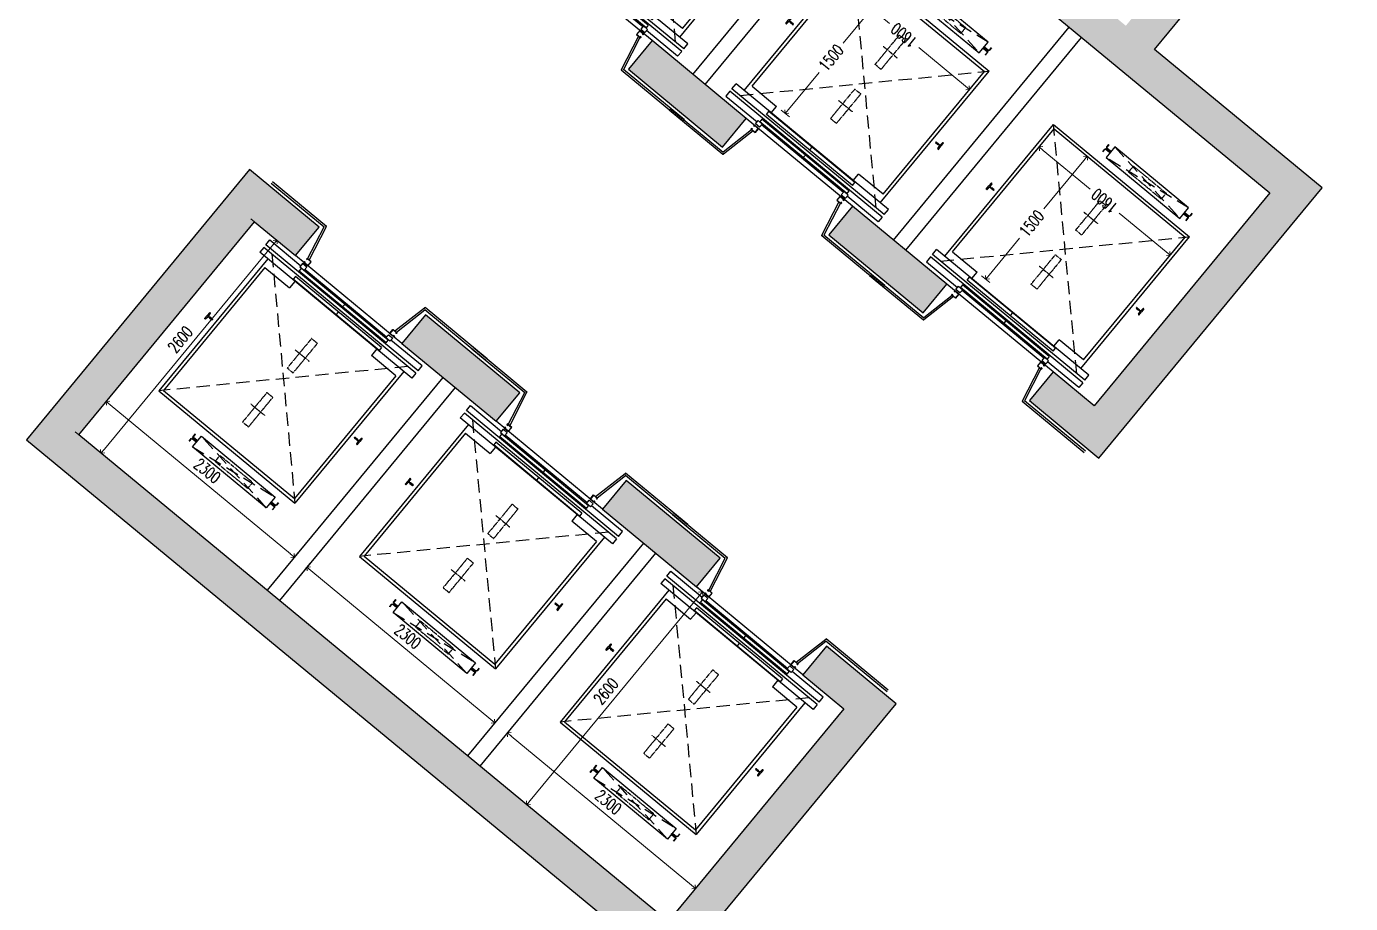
# Model space of a CAD drawing. Header units: millimetres. Extents: x 11689832 to 11802583, y 1023459 to 1173251.
# Drawn here: x 11715074 to 11727546, y 1106288 to 1114547 of the extents above; entities that cross this region are included whole.
import ezdxf

# ---------------------------------------------------------------- set-up
doc = ezdxf.new("R2010")
doc.units = ezdxf.units.MM
doc.header["$MEASUREMENT"] = 0
for name, pattern in [('xref.asix of  podium$0$xref.asix of  podium$0$CENTERX2', [4, 2.5, -0.5, 0.5, -0.5]), ('xref.asix of  podium$0$xref.asix of  podium$0$HIDDEN', [0.375, 0.25, -0.125]), ('xref.asix of  podium$0$xref.asix of  podium$0$PHANTOMX2', [5, 2.5, -0.5, 0.5, -0.5, 0.5, -0.5])]:
    doc.linetypes.add(name, pattern=pattern)
doc.layers.get('0').update_dxf_attribs({"linetype": 'CONTINUOUS', "lineweight": 13})
doc.layers.get('Defpoints').update_dxf_attribs({"color": 5, "linetype": 'CONTINUOUS', "lineweight": 13})
doc.layers.add('KT-Net cot vach', color=6, linetype='CONTINUOUS')
doc.layers.add('thang may block', color=36, linetype='CONTINUOUS')
doc.layers.add('KT-Net thay', color=7, linetype='CONTINUOUS', lineweight=25)
doc.layers.add('KT-Vat lieu', color=250, linetype='CONTINUOUS', lineweight=9)
doc.styles.add('xref.asix of  podium$0$xref.asix of  podium$0$DIM', font='vnsimli.shx', dxfattribs={"width": 0.7})
doc.styles.add('Xref.Asix of Basement B2$0$xref.N.Cot vach tang N2$0$DIM', font='vnsimli.shx', dxfattribs={"width": 0.7})
doc.dimstyles.new('xref.asix of  podium$0$xref.asix of  podium$0$CCU 1-100 A1', dxfattribs={"dimscale": 100, "dimtxt": 2.2, "dimasz": 1, "dimexe": 1, "dimexo": 0, "dimgap": 1, "dimtad": 1, "dimdec": 0, "dimdsep": 46, "dimtxsty": 'xref.asix of  podium$0$xref.asix of  podium$0$DIM', "dimblk1": 'xref.asix of  podium$0$xref.asix of  podium$0$_ARCHTICK', "dimblk2": 'xref.asix of  podium$0$xref.asix of  podium$0$_ARCHTICK', "dimsah": 1, "dimcen": 0, "dimdle": 1, "dimclrd": 256, "dimclre": 256, "dimclrt": 31, "dimadec": 0, "dimazin": 0, "dimtfac": 1, "dimtdec": 0, "dimtix": 1, "dimtmove": 2, "dimatfit": 3, "dimldrblk": 'xref.asix of  podium$0$xref.asix of  podium$0$_ARCHTICK', "dimfxl": 8, "dimtolj": 1, "dimarcsym": 0})
doc.dimstyles.new('Xref.Asix of Basement B2$0$xref.N.Cot vach tang N2$0$CCU 1-100 A1', dxfattribs={"dimscale": 100, "dimtxt": 2.2, "dimasz": 1, "dimexe": 1, "dimexo": 0, "dimgap": 1, "dimtad": 1, "dimdec": 0, "dimdsep": 46, "dimtxsty": 'Xref.Asix of Basement B2$0$xref.N.Cot vach tang N2$0$DIM', "dimblk1": 'Xref.Asix of Basement B2$0$xref.N.Cot vach tang N2$0$_ARCHTICK', "dimblk2": 'Xref.Asix of Basement B2$0$xref.N.Cot vach tang N2$0$_ARCHTICK', "dimsah": 1, "dimcen": 0, "dimdle": 1, "dimclrd": 256, "dimclre": 256, "dimclrt": 31, "dimadec": 0, "dimazin": 0, "dimtfac": 1, "dimtdec": 0, "dimtix": 1, "dimtmove": 2, "dimatfit": 3, "dimldrblk": 'Xref.Asix of Basement B2$0$xref.N.Cot vach tang N2$0$_ARCHTICK', "dimfxl": 8, "dimtolj": 1, "dimarcsym": 0})

# ---------------------------------------------------------------- blocks, each defined once
blk = doc.blocks.new('xref.asix of  podium$0$xref.asix of  podium$0$_Open90')
at = {"color": 0, "linetype": 'ByBlock', "lineweight": -2}
for p, q in [((0, 0), (-1, 0)), ((-0.5, 0.5), (0, 0)), ((0, 0), (-0.5, -0.5))]:
    blk.add_line(p, q, dxfattribs=at)
blk = doc.blocks.new('*D62')
at = {"layer": 'Defpoints', "color": 5, "transparency": 16777216}
for p, q in [((-2230, 1494), (-2230, 1596)), ((-2180, 1546), (-1728, 1546)), ((-780, 1546), (-1372, 1546)), ((-730, 1457), (-730, 1596))]:
    blk.add_line(p, q, dxfattribs=at)
at = {"layer": 'Defpoints', "color": 0, "transparency": 16777216}
for p in [(-2230, 1546), (-2230, 1494, 0), (-730, 1457, 0)]:
    blk.add_point(p, dxfattribs=at)
at = {"layer": 'Defpoints', "color": 5, "transparency": 16777216, "xscale": 50, "yscale": 50, "zscale": 50}
for p, rotation in [((-2230, 1546), 180.0000000533608), ((-730, 1546), 5.336083575002704e-08)]:
    blk.add_blockref('xref.asix of  podium$0$xref.asix of  podium$0$_Open90', p, dxfattribs=dict(at, rotation=rotation))
at = {"layer": 'Defpoints', "color": 5, "transparency": 16777216, "insert": (-1550, 1546), "char_height": 110, "attachment_point": 5, "rotation": 0, "style": 'xref.asix of  podium$0$xref.asix of  podium$0$DIM'}
blk.add_mtext('\\A1;1500', dxfattribs=at)
blk = doc.blocks.new('xref.asix of  podium$0$xref.asix of  podium$0$_ARCHTICK')
at = {"color": 0, "linetype": 'ByBlock', "const_width": 0.15}
blk.add_lwpolyline([(-0.5, -0.5), (0.5, 0.5)], dxfattribs=at)
blk = doc.blocks.new('*D63')
at = {"layer": 'Defpoints', "color": 5, "transparency": 16777216}
for p, q in [((-879, 1950), (-1000, 1950)), ((-950, 1900), (-950, 1328)), ((-950, 400), (-950, 972)), ((-879, 350), (-1000, 350))]:
    blk.add_line(p, q, dxfattribs=at)
at = {"layer": 'Defpoints', "color": 0, "transparency": 16777216}
for p in [(-879, 1950, 0), (-950, 350), (-879, 350, 0)]:
    blk.add_point(p, dxfattribs=at)
at = {"layer": 'Defpoints', "color": 5, "transparency": 16777216, "xscale": 50, "yscale": 50, "zscale": 50}
for p, rotation in [((-950, 1950), 90), ((-950, 350), 270)]:
    blk.add_blockref('xref.asix of  podium$0$xref.asix of  podium$0$_Open90', p, dxfattribs=dict(at, rotation=rotation))
at = {"layer": 'Defpoints', "color": 5, "transparency": 16777216, "insert": (-950, 1150), "char_height": 110, "attachment_point": 5, "rotation": 90, "style": 'xref.asix of  podium$0$xref.asix of  podium$0$DIM'}
blk.add_mtext('\\A1;1600', dxfattribs=at)
blk = doc.blocks.new('Xref.Asix of Basement B2$0$xref.N.Cot vach tang N2$0$_Open90')
at = {"color": 0, "linetype": 'ByBlock', "lineweight": -2}
for p, q in [((0, 0), (-1, 0)), ((-0.5, 0.5), (0, 0)), ((0, 0), (-0.5, -0.5))]:
    blk.add_line(p, q, dxfattribs=at)
blk = doc.blocks.new('*D77')
at = {"layer": 'Defpoints', "color": 5, "transparency": 16777216}
for p, q in [((11717187, 1112736), (11717470, 1112502)), ((11715808, 1110568), (11717400, 1112496)), ((11715532, 1110731), (11715815, 1110498))]:
    blk.add_line(p, q, dxfattribs=at)
at = {"layer": 'Defpoints', "color": 0, "transparency": 16777216}
for p in [(11717187, 1112736), (11717432, 1112534), (11715532, 1110731)]:
    blk.add_point(p, dxfattribs=at)
at = {"layer": 'Defpoints', "color": 5, "transparency": 16777216, "xscale": 50, "yscale": 50, "zscale": 50}
for p, rotation in [((11717432, 1112534), 50.4488267979981), ((11715776, 1110529), 230.4488267979981)]:
    blk.add_blockref('Xref.Asix of Basement B2$0$xref.N.Cot vach tang N2$0$_Open90', p, dxfattribs=dict(at, rotation=rotation))
at = {"layer": 'Defpoints', "color": 5, "transparency": 16777216, "insert": (11716523, 1111599), "char_height": 110, "attachment_point": 5, "rotation": 50.4488, "style": 'Xref.Asix of Basement B2$0$xref.N.Cot vach tang N2$0$DIM'}
blk.add_mtext('\\A1;2600', dxfattribs=at)
blk = doc.blocks.new('Xref.Asix of Basement B2$0$xref.N.Cot vach tang N2$0$_ARCHTICK')
at = {"color": 0, "linetype": 'ByBlock', "const_width": 0.15}
blk.add_lwpolyline([(-0.5, -0.5), (0.5, 0.5)], dxfattribs=at)
blk = doc.blocks.new('*D78')
at = {"layer": 'Defpoints', "color": 5, "transparency": 16777216}
for p, q in [((11715807, 1110994), (11715857, 1111053)), ((11715863, 1110983), (11717560, 1109582)), ((11717581, 1109529), (11717630, 1109589))]:
    blk.add_line(p, q, dxfattribs=at)
at = {"layer": 'Defpoints', "color": 0, "transparency": 16777216}
for p in [(11715807, 1110994), (11717581, 1109529), (11717598, 1109550)]:
    blk.add_point(p, dxfattribs=at)
at = {"layer": 'Defpoints', "color": 5, "transparency": 16777216}
for p, xscale, yscale, zscale, rotation in [((11715825, 1111015), 50.00000000000001, 50.00000000000001, 50.00000000000001, 140.4488267558724), ((11717598, 1109550), 50, 50, 50, 320.4488267558724)]:
    blk.add_blockref('Xref.Asix of Basement B2$0$xref.N.Cot vach tang N2$0$_Open90', p, dxfattribs=dict(at, xscale=xscale, yscale=yscale, zscale=zscale, rotation=rotation))
at = {"layer": 'Defpoints', "color": 5, "transparency": 16777216, "insert": (11716778, 1110363), "char_height": 110, "attachment_point": 5, "rotation": 320.4488, "style": 'Xref.Asix of Basement B2$0$xref.N.Cot vach tang N2$0$DIM'}
blk.add_mtext('\\A1;2300', dxfattribs=at)
blk = doc.blocks.new('*D79')
at = {"layer": 'Defpoints', "color": 5, "transparency": 16777216}
for p, q in [((11717697, 1109434), (11717746, 1109493)), ((11717752, 1109423), (11719449, 1108022)), ((11719470, 1107969), (11719519, 1108029))]:
    blk.add_line(p, q, dxfattribs=at)
at = {"layer": 'Defpoints', "color": 0, "transparency": 16777216}
for p in [(11717697, 1109434), (11719470, 1107969), (11719487, 1107990)]:
    blk.add_point(p, dxfattribs=at)
at = {"layer": 'Defpoints', "color": 5, "transparency": 16777216}
for p, xscale, yscale, zscale, rotation in [((11717714, 1109455), 50.00000000000001, 50.00000000000001, 50.00000000000001, 140.4488267558724), ((11719487, 1107990), 50, 50, 50, 320.4488267558724)]:
    blk.add_blockref('Xref.Asix of Basement B2$0$xref.N.Cot vach tang N2$0$_Open90', p, dxfattribs=dict(at, xscale=xscale, yscale=yscale, zscale=zscale, rotation=rotation))
at = {"layer": 'Defpoints', "color": 5, "transparency": 16777216, "insert": (11718667, 1108803), "char_height": 110, "attachment_point": 5, "rotation": 320.4488, "style": 'Xref.Asix of Basement B2$0$xref.N.Cot vach tang N2$0$DIM'}
blk.add_mtext('\\A1;2300', dxfattribs=at)
blk = doc.blocks.new('*D80')
at = {"layer": 'Defpoints', "color": 5, "transparency": 16777216}
for p, q in [((11721197, 1109425), (11721480, 1109191)), ((11719818, 1107257), (11721410, 1109184)), ((11719541, 1107420), (11719824, 1107186))]:
    blk.add_line(p, q, dxfattribs=at)
at = {"layer": 'Defpoints', "color": 0, "transparency": 16777216}
for p in [(11721197, 1109425), (11721441, 1109223), (11719541, 1107420)]:
    blk.add_point(p, dxfattribs=at)
at = {"layer": 'Defpoints', "color": 5, "transparency": 16777216, "xscale": 50, "yscale": 50, "zscale": 50}
for p, rotation in [((11721441, 1109223), 50.4488267979981), ((11719786, 1107218), 230.4488267979981)]:
    blk.add_blockref('Xref.Asix of Basement B2$0$xref.N.Cot vach tang N2$0$_Open90', p, dxfattribs=dict(at, rotation=rotation))
at = {"layer": 'Defpoints', "color": 5, "transparency": 16777216, "insert": (11720533, 1108287), "char_height": 110, "attachment_point": 5, "rotation": 50.4488, "style": 'Xref.Asix of Basement B2$0$xref.N.Cot vach tang N2$0$DIM'}
blk.add_mtext('\\A1;2600', dxfattribs=at)
blk = doc.blocks.new('*D81')
at = {"layer": 'Defpoints', "color": 5, "transparency": 16777216}
for p, q in [((11719586, 1107874), (11719635, 1107933)), ((11719641, 1107863), (11721338, 1106462)), ((11721359, 1106409), (11721408, 1106468))]:
    blk.add_line(p, q, dxfattribs=at)
at = {"layer": 'Defpoints', "color": 0, "transparency": 16777216}
for p in [(11719586, 1107874), (11721359, 1106409), (11721376, 1106430)]:
    blk.add_point(p, dxfattribs=at)
at = {"layer": 'Defpoints', "color": 5, "transparency": 16777216}
for p, xscale, yscale, zscale, rotation in [((11719603, 1107894), 50.00000000000001, 50.00000000000001, 50.00000000000001, 140.4488267558724), ((11721376, 1106430), 50, 50, 50, 320.4488267558724)]:
    blk.add_blockref('Xref.Asix of Basement B2$0$xref.N.Cot vach tang N2$0$_Open90', p, dxfattribs=dict(at, xscale=xscale, yscale=yscale, zscale=zscale, rotation=rotation))
at = {"layer": 'Defpoints', "color": 5, "transparency": 16777216, "insert": (11720556, 1107243), "char_height": 110, "attachment_point": 5, "rotation": 320.4488, "style": 'Xref.Asix of Basement B2$0$xref.N.Cot vach tang N2$0$DIM'}
blk.add_mtext('\\A1;2300', dxfattribs=at)
blk = doc.blocks.new('xref.asix of  podium$0$xref.asix of  podium$0$TM 1000kg')
at = {"layer": 'thang may block', "linetype": 'Continuous', "ltscale": 2}
for p, q in [((-2460, 2080, 0), (-2460, 1700, 0)), ((-2400, 2080, 0), (-2460, 2080, 0)), ((-2400, 220, 0), (-2400, 2080, 0)), ((-2370, 220, 0), (-2370, 2080, 0)), ((-2370, 2080, 0), (-2310, 2080, 0)), ((-2310, 220, 0), (-2310, 2080, 0)), ((-2310, 1981, 0), (-700, 1981, 0)), ((-2230, 1950, 0), (-730, 1950, 0)), ((-2230, 1950, 0), (-2230, 1650, 0)), ((-730, 1950, 0), (-730, 350, 0)), ((-700, 1981, 0), (-700, 319, 0)), ((-2455, 650, 0), (-2455, 1650, 0)), ((-2441.3, 620, 0), (-2441.3, 1680, 0)), ((-2411, 1680, 0), (-2441.3, 1680, 0)), ((-2411, 620, 0), (-2411, 1680, 0)), ((-2348, 625, 0), (-2348, 1675, 0)), ((-2348, 1675, 0), (-2314, 1675, 0)), ((-2314, 625, 0), (-2314, 1675, 0)), ((-2310, 1650, 0), (-2230, 1650, 0)), ((-2411, 1150, 0), (-2441.3, 1150, 0)), ((-2314, 1150, 0), (-2348, 1150, 0)), ((-2348, 625, 0), (-2314, 625, 0)), ((-2310, 650, 0), (-2230, 650, 0)), ((-2230, 350, 0), (-2230, 650, 0)), ((-2460, 220, 0), (-2460, 600, 0)), ((-2411, 620, 0), (-2441.3, 620, 0)), ((-2310, 319, 0), (-700, 319, 0)), ((-2230, 350, 0), (-730, 350, 0)), ((-2400, 220, 0), (-2460, 220, 0)), ((-2370, 220, 0), (-2310, 220, 0))]:
    blk.add_line(p, q, dxfattribs=at)
at = {"layer": 'thang may block', "linetype": 'Continuous'}
for p, q in [((-1572.5, 2077, 0), (-1572.5, 2082, 0)), ((-1572.5, 2082, 0), (-1535, 2082, 0)), ((-1569.5, 2074, 0), (-1540.1, 2070.9, 0)), ((-1540, 2021, 0), (-1540, 2050, 0)), ((-1539, 2020, 0), (-1535, 2020, 0)), ((-1537.1, 2054.1, 0), (-1537.1, 2067.9, 0)), ((-1497.5, 2082, 0), (-1535, 2082, 0)), ((-1531, 2020, 0), (-1535, 2020, 0)), ((-1532.9, 2054.1, 0), (-1532.9, 2067.9, 0)), ((-1530, 2021, 0), (-1530, 2050, 0)), ((-1500.5, 2074, 0), (-1529.9, 2070.9, 0)), ((-1497.5, 2077, 0), (-1497.5, 2082, 0)), ((-603.5, 1460, 0), (-574.4, 1460, 0)), ((-603.5, 1456.8, 0), (-603.5, 1460, 0)), ((-603.5, 1456.8, 0), (-574.4, 1456.8, 0)), ((-568.2, 1406.2, 0), (-568.2, 1450.6, 0)), ((-565, 1406.2, 0), (-565, 1450.6, 0)), ((-558, 1403.2, 0), (-562, 1403.2, 0)), ((-558, 1400, 0), (-562, 1400, 0)), ((-555, 1406.2, 0), (-555, 1450.6, 0)), ((-551.8, 1406.2, 0), (-551.8, 1450.6, 0)), ((-516.5, 1460, 0), (-545.6, 1460, 0)), ((-516.5, 1456.8, 0), (-545.6, 1456.8, 0)), ((-516.5, 1456.8, 0), (-516.5, 1460, 0)), ((-558, 500, 0), (-562, 500, 0)), ((-603.5, 443.2, 0), (-574.4, 443.2, 0)), ((-603.5, 440, 0), (-574.4, 440, 0)), ((-568.2, 493.8, 0), (-568.2, 449.4, 0)), ((-565, 493.8, 0), (-565, 449.4, 0)), ((-558, 496.8, 0), (-562, 496.8, 0)), ((-555, 493.8, 0), (-555, 449.4, 0)), ((-551.8, 493.8, 0), (-551.8, 449.4, 0)), ((-516.5, 443.2, 0), (-545.6, 443.2, 0)), ((-516.5, 440, 0), (-545.6, 440, 0)), ((-1540, 279, 0), (-1540, 250, 0)), ((-1539, 280, 0), (-1535, 280, 0)), ((-1531, 280, 0), (-1535, 280, 0)), ((-1530, 279, 0), (-1530, 250, 0)), ((-1572.5, 223, 0), (-1572.5, 218, 0)), ((-1572.5, 218, 0), (-1535, 218, 0)), ((-1569.5, 226, 0), (-1540.1, 229.1, 0)), ((-1537.1, 245.9, 0), (-1537.1, 232.1, 0)), ((-1497.5, 218, 0), (-1535, 218, 0)), ((-1532.9, 245.9, 0), (-1532.9, 232.1, 0)), ((-1500.5, 226, 0), (-1529.9, 229.1, 0)), ((-1497.5, 223, 0), (-1497.5, 218, 0))]:
    blk.add_line(p, q, dxfattribs=at)
at = {"layer": 'thang may block', "linetype": 'xref.asix of  podium$0$xref.asix of  podium$0$HIDDEN', "ltscale": 500}
for p, q in [((-2370, 1981, 0), (-700, 319, 0)), ((-2370, 319, 0), (-700, 1981, 0)), ((-495, 1400, 0), (-625, 500, 0)), ((-495, 500, 0), (-625, 1400, 0))]:
    blk.add_line(p, q, dxfattribs=at)
at = {"layer": 'thang may block', "linetype": 'xref.asix of  podium$0$xref.asix of  podium$0$CENTERX2'}
for p, q in [((-1815, 1236, 0), (-1815, 1066.7, 0)), ((-1155, 1236, 0), (-1155, 1066.7, 0))]:
    blk.add_line(p, q, dxfattribs=at)
at = {"layer": 'thang may block', "linetype": 'Continuous', "ltscale": 2, "elevation": 0}
for points in [[(-2485, 1700), (-2445, 1700), (-2445, 1650), (-2485, 1650)], [(-495, 1400), (-625, 1400), (-625, 500), (-495, 500)], [(-2485, 600), (-2445, 600), (-2445, 650), (-2485, 650)]]:
    blk.add_lwpolyline(points, close=True, dxfattribs=at)
at = {"layer": 'thang may block', "linetype": 'xref.asix of  podium$0$xref.asix of  podium$0$PHANTOMX2', "elevation": 0}
for points in [[(-1635, 1186), (-1635, 1114), (-1995, 1114), (-1995, 1186)], [(-975, 1186), (-975, 1114), (-1335, 1114), (-1335, 1186)], [(-524, 1150), (-524, 750), (-596, 750), (-596, 1150)]]:
    blk.add_lwpolyline(points, close=True, dxfattribs=at)
at = {"layer": 'thang may block', "linetype": 'Continuous'}
for centre, radius, start, end in [((-1569.5, 2077, 0), 3, 180, 270), ((-1540.1, 2067.9, 0), 3, 0, 90), ((-1542.3, 2054.7, 0), 5.25, 295.66972, 353.31728), ((-1539, 2021, 0), 1, 180, 270), ((-1529.9, 2067.9, 0), 3, 90, 180), ((-1527.7, 2054.7, 0), 5.25, 186.68272, 244.33028), ((-1531, 2021, 0), 1, 270, 0), ((-1500.5, 2077, 0), 3, 270, 0), ((-574.4, 1450.6, 0), 9.4, 0, 90), ((-574.4, 1450.6, 0), 6.2, 0, 90), ((-562, 1406.2, 0), 6.2, 180, 270), ((-562, 1406.2, 0), 3, 180, 270), ((-558, 1406.2, 0), 3, 270, 0), ((-558, 1406.2, 0), 6.2, 270, 0), ((-545.6, 1450.6, 0), 9.4, 90, 180), ((-545.6, 1450.6, 0), 6.2, 90, 180), ((-562, 493.8, 0), 6.2, 90, 180), ((-558, 493.8, 0), 6.2, 0, 90), ((-574.4, 449.4, 0), 6.2, 270, 0), ((-574.4, 449.4, 0), 9.4, 270, 0), ((-562, 493.8, 0), 3, 90, 180), ((-558, 493.8, 0), 3, 0, 90), ((-545.6, 449.4, 0), 9.4, 180, 270), ((-545.6, 449.4, 0), 6.2, 180, 270), ((-1539, 279, 0), 1, 90, 180), ((-1542.3, 245.3, 0), 5.25, 6.68272, 64.33028), ((-1527.7, 245.3, 0), 5.25, 115.66972, 173.31728), ((-1531, 279, 0), 1, 0, 90), ((-1569.5, 223, 0), 3, 90, 180), ((-1540.1, 232.1, 0), 3, 270, 0), ((-1529.9, 232.1, 0), 3, 180, 270), ((-1500.5, 223, 0), 3, 0, 90)]:
    blk.add_arc(centre, radius, start, end, dxfattribs=at)
at = {"layer": 'Defpoints', "color": 5}
for base, p1, p2, angle, picture, middle in [((-950.2, 350), (-879.1, 1950, 0), (-879.1, 350, 0), 90, '*D63', (-950.2, 1150)), ((-2230, 1545.8), (-730, 1457.2, 0), (-2230, 1494.3, 0), 180, '*D62', (-1550.1, 1545.8))]:
    dim = blk.add_linear_dim(base=base, p1=p1, p2=p2, angle=angle, dimstyle='xref.asix of  podium$0$xref.asix of  podium$0$CCU 1-100 A1', override={"dimscale": 50, "dimblk1": 'xref.asix of  podium$0$xref.asix of  podium$0$_Open90', "dimblk2": 'xref.asix of  podium$0$xref.asix of  podium$0$_Open90', "dimclrd": 5, "dimclre": 5, "dimclrt": 5, "dimlwd": 65535, "dimlwe": 65535}, dxfattribs=at)
    dim.commit()
    dim.dimension.update_dxf_attribs({"geometry": picture, "text_midpoint": middle, "dimtype": 128})

msp = doc.modelspace()

# ---------------------------------------------------------------- hatches: boundary and pattern name
at = {"layer": 'KT-Vat lieu'}
h = msp.add_hatch(dxfattribs=at)
h.set_pattern_fill('1BETONG2-BOP', color=256, scale=50, pattern_type=2)
h.set_pattern_definition([(10.4488, (11698950.5, 1113271.28), (256.5447, -252.5566), [37.5, -412.5]), (315.4488, (11698950.5, 1113271.28), (185.993, 334.1673), [30, -330]), (60.9002, (11698971.88, 1113250.23), (442.538, 81.6104), [31.87, -350.571]), (6.633, (11699014.17, 1113348.4), (358.753, -403.604), [56.25, -618.75]), (57.0844, (11699044.07, 1113314.75), (670.482, 77.969), [47.805, -525.8565]), (311.633, (11699014.2, 1113348.4), (670.482, 77.969), [45, -495]), (341.4488, (11699036.8, 1113297.27), (101.9372, -345.2663), [37.5, -412.5]), (186.4488, (11699036.8, 1113297.27), (142.6476, -354.842), [30, -330]), (31.9002, (11699045.3, 1113268.5), (426.618, -143.1685), [31.87, -350.571]), (27.94883, (11698950.5, 1113271.28), (33.6139, 163.1308), [0, -326, 0, -335, 0, -331.25]), (324.9488, (11698950.5, 1113271.28), (230.2583, 56.3262), [0, -191, 0, -318.5, 0, -126.25]), (287.94883, (11698864.53, 1113342.28), (198.62244, -178.6558), [0, -125, 0, -390, 0, -517.5]), (277.9488, (11698825.97, 1113374.12), (256.7064, -147.0836), [0, -162.5, 0, -259, 0, -367.5]), (275.4488, (11698950.5, 1113271.28), (211.5398, 20.1783), []), (275.4488, (11698989.5, 1113318.5), (211.5398, 20.1783), [])])
h.paths.add_polyline_path([(11724752.6, 1118485), (11725677.9, 1117720.8), (11725868.9, 1117952.2), (11724943.7, 1118716.3)], flags=17)
h.paths.add_polyline_path([(11719269.5, 1119187.2), (11720964.2, 1117787.7), (11719085.8, 1115513), (11719741.2, 1114971.8), (11719964, 1115241.7), (11719578.5, 1115560), (11721234.1, 1117564.8), (11726785.3, 1112980.4), (11725129.7, 1110975.7), (11724744.6, 1111293.7), (11724521.7, 1111023.8), (11725176.7, 1110482.9), (11727278, 1113027.4), (11725699.4, 1114331.1), (11727546, 1116567.2), (11726871.3, 1117124.4), (11726680.3, 1116893), (11727085.1, 1116558.7), (11725429.5, 1114554), (11719762.2, 1119234.2), (11721417.8, 1121239), (11721822.6, 1120904.7), (11722013.7, 1121136), (11721339, 1121693.2)])
h.paths.add_polyline_path([(11723742.2, 1112121.5), (11722855.5, 1112853.8), (11722632.6, 1112583.9), (11723519.3, 1111851.6)], flags=17)
h.paths.add_polyline_path([(11721853.1, 1113681.6), (11720966.4, 1114413.9), (11720743.5, 1114144), (11721630.2, 1113411.7)], flags=17)
edge = h.paths.add_edge_path(flags=17)
edge.add_line((11723941.3, 1119544.1), (11723016, 1120308.2))
edge.add_line((11722825, 1120076.9), (11723750.3, 1119312.8))
edge.add_line((11723016, 1120308.2), (11722825, 1120076.9))
edge.add_line((11723750.3, 1119312.8), (11723941.3, 1119544.1))
h = msp.add_hatch(dxfattribs=at)
h.set_pattern_fill('BTCT', color=256, scale=40, angle=45)
h.set_pattern_definition([(95, (11806756.15, 1015288.92), (220.6208, 185.12283), [30, -330]), (40, (11806756.15, 1015288.92), (-251.99687, 173.50726), [24, -264]), (145.4514, (11806774.54, 1015304.35), (-31.3758, 358.6301), [25.4961, -280.45684]), (91.1842, (11806699.6, 1015345.5), (348.6772, 255.0455), [45, -495]), (141.6356, (11806728.64, 1015366.74), (-11.1596, 539.8847), [38.2441, -420.6852]), (36.1842, (11806699.6, 1015345.5), (-11.16, 539.8847), [36, -396]), (66, (11806742, 1015359.63), (282.70863, 54.953), [30, -330]), (11, (11806742, 1015359.63), (-136.28344, 273.9234), [24, -264]), (116.4514, (11806765.57, 1015364.2), (146.42545, 328.87625), [25.4961, -280.45684]), (82.5, (11806756.15, 1015288.92), (-90.717274, 97.59593), [0, -260.8, 0, -268, 0, -265]), (52.5, (11806756.15, 1015288.92), (-37.14918, 185.96378), [0, -152.8, 0, -254.8, 0, -101]), (12.5, (11806693.08, 1015225.85), (157.36727, 144.608305), [0, -100, 0, -312, 0, -414]), (2.5, (11806664.8, 1015197.56), (136.636, 193.26392), [0, -130, 0, -207.2, 0, -294]), (90, (11806756.15, 1015288.92), (-150, 0), []), (90, (11806806.15, 1015338.92), (-150, 0), [])])
h.paths.add_polyline_path([(11720722.3, 1110270.8), (11720499.4, 1110000.9), (11721386.2, 1109268.6), (11721609, 1109538.5)], flags=17)
h.paths.add_polyline_path([(11722774.1, 1108122.4), (11721118.5, 1106117.7), (11715566.9, 1110702.4), (11717222.5, 1112707.1), (11717608, 1112388.8), (11717830.9, 1112658.6), (11717175.5, 1113199.9), (11715074.1, 1110655.4), (11721165.5, 1105624.9), (11723266.8, 1108169.4), (11722611.4, 1108710.7), (11722388.5, 1108440.8)])
h.paths.add_polyline_path([(11718610.4, 1111561), (11719497.1, 1110828.7), (11719719.9, 1111098.5), (11718833.2, 1111830.8)], flags=17)

# ---------------------------------------------------------------- linework, layer by layer
at = {"layer": 'KT-Net cot vach'}
for p, q in [((11721234.1, 1117564.8), (11726785.3, 1112980.4)), ((11725699.4, 1114331.1), (11727546, 1116567.2)), ((11720966.4, 1114413.9), (11720743.5, 1114144)), ((11721853.1, 1113681.6), (11720966.4, 1114413.9)), ((11727278, 1113027.4), (11725699.4, 1114331.1)), ((11720743.5, 1114144), (11721630.2, 1113411.7)), ((11721630.2, 1113411.7), (11721853.1, 1113681.6)), ((11725176.7, 1110482.9), (11727278, 1113027.4)), ((11726785.3, 1112980.4), (11725129.7, 1110975.7)), ((11722855.5, 1112853.8), (11722632.6, 1112583.9)), ((11723742.2, 1112121.5), (11722855.5, 1112853.8)), ((11722632.6, 1112583.9), (11723519.3, 1111851.6)), ((11723519.3, 1111851.6), (11723742.2, 1112121.5)), ((11724744.6, 1111293.7), (11724521.7, 1111023.8)), ((11725129.7, 1110975.7), (11724744.6, 1111293.7)), ((11724521.7, 1111023.8), (11725176.7, 1110482.9))]:
    msp.add_line(p, q, dxfattribs=at)
at = {"layer": 'KT-Net cot vach', "ltscale": 0.5}
for p, q in [((11718833.2, 1111830.8), (11718610.4, 1111561)), ((11719719.9, 1111098.5), (11718833.2, 1111830.8)), ((11718610.4, 1111561), (11719497.1, 1110828.7)), ((11719497.1, 1110828.7), (11719719.9, 1111098.5)), ((11720722.3, 1110270.8), (11720499.4, 1110000.9)), ((11721609, 1109538.5), (11720722.3, 1110270.8)), ((11720499.4, 1110000.9), (11721386.2, 1109268.6)), ((11721386.2, 1109268.6), (11721609, 1109538.5))]:
    msp.add_line(p, q, dxfattribs=at)
msp.add_lwpolyline([(11722774.1, 1108122.4), (11721118.5, 1106117.7), (11715566.9, 1110702.4), (11717222.5, 1112707.1), (11717608, 1112388.8), (11717830.9, 1112658.6), (11717175.5, 1113199.9), (11715074.1, 1110655.4), (11721165.5, 1105624.9), (11723266.8, 1108169.4), (11722611.4, 1108710.7), (11722388.5, 1108440.8)], close=True, dxfattribs=at)
at = {"layer": 'KT-Net thay'}
for p, q in [((11721351.9, 1114095.5, 0), (11723007.5, 1116100.2, 0)), ((11721467.6, 1114000, 0), (11723123.2, 1116004.7, 0)), ((11723241, 1112535.4, 0), (11724896.6, 1114540.2, 0)), ((11723356.7, 1112439.9, 0), (11725012.3, 1114444.6, 0))]:
    msp.add_line(p, q, dxfattribs=at)
at = {"layer": 'KT-Net thay', "elevation": 0}
for points in [[(11718995.9, 1111242.6), (11717340.3, 1109237.8)], [(11719111.5, 1111147.1), (11717455.9, 1109142.3)], [(11720885, 1109682.5), (11719229.4, 1107677.8)], [(11721000.6, 1109587), (11719345, 1107582.2)]]:
    msp.add_lwpolyline(points, dxfattribs=at)
at = {"layer": 'thang may block'}
for p, q in [((11720966.4, 1114413.9), (11719964, 1115241.7)), ((11720837.6, 1114455.4), (11720675.2, 1114139.5)), ((11720851.8, 1114443.7), (11720696.4, 1114141.4)), ((11720677.5, 1114137.6), (11720675.2, 1114139.5)), ((11720675.6, 1114135.3), (11720677.5, 1114137.6)), ((11721259.9, 1113652.7), (11720675.6, 1114135.3)), ((11721271.3, 1113666.6), (11720696.4, 1114141.4)), ((11721127.3, 1113762.2), (11721634.5, 1113343.4)), ((11721138.8, 1113776.1), (11721636.6, 1113365)), ((11722855.5, 1112853.8), (11721853.1, 1113681.6)), ((11721904, 1113574.7), (11721636.6, 1113365)), ((11721918.2, 1113562.9), (11721638.7, 1113343.8)), ((11721634.5, 1113343.4), (11721636.4, 1113345.7)), ((11721636.4, 1113345.7), (11721638.7, 1113343.8)), ((11717380.1, 1113072.3), (11717878, 1112661.2)), ((11717391.6, 1113086.2), (11717898.8, 1112667.4)), ((11722726.7, 1112895.3), (11722564.3, 1112579.4)), ((11722740.9, 1112883.6), (11722585.5, 1112581.3)), ((11717722.6, 1112359), (11717878, 1112661.2)), ((11717736.8, 1112347.2), (11717899.2, 1112663.1)), ((11717898.8, 1112667.4), (11717896.9, 1112665.1)), ((11717896.9, 1112665.1), (11717899.2, 1112663.1)), ((11722566.6, 1112577.5), (11722564.3, 1112579.4)), ((11722564.7, 1112575.2), (11722566.6, 1112577.5)), ((11723148.9, 1112092.7), (11722564.7, 1112575.2)), ((11723160.4, 1112106.5), (11722585.5, 1112581.3)), ((11718610.4, 1111561), (11717608, 1112388.8)), ((11723016.4, 1112202.1), (11723523.6, 1111783.3)), ((11723027.9, 1112216), (11723525.7, 1111804.9)), ((11724744.6, 1111293.7), (11723742.2, 1112121.5)), ((11723793.1, 1112014.6), (11723525.7, 1111804.9)), ((11723807.3, 1112002.9), (11723527.8, 1111783.7)), ((11718545.2, 1111679.6), (11718824.7, 1111898.8)), ((11718559.4, 1111667.9), (11718826.9, 1111877.6)), ((11718827, 1111896.9), (11718824.7, 1111898.8)), ((11719401.8, 1111402.8), (11718826.9, 1111877.6)), ((11718829, 1111899.2), (11718827, 1111896.9)), ((11719413.2, 1111416.7), (11718829, 1111899.2)), ((11723523.6, 1111783.3), (11723525.5, 1111785.6)), ((11723525.5, 1111785.6), (11723527.8, 1111783.7)), ((11719269.2, 1111512.2), (11719767, 1111101.1)), ((11719280.7, 1111526.1), (11719787.9, 1111107.3)), ((11724615.8, 1111335.2), (11724453.4, 1111019.3)), ((11724630, 1111323.5), (11724474.6, 1111021.2)), ((11719611.7, 1110798.9), (11719767, 1111101.1)), ((11719625.9, 1110787.2), (11719788.3, 1111103.1)), ((11719787.9, 1111107.3), (11719786, 1111105)), ((11719786, 1111105), (11719788.3, 1111103.1)), ((11724455.7, 1111017.4), (11724453.4, 1111019.3)), ((11724453.8, 1111015.1), (11724455.7, 1111017.4)), ((11725038, 1110532.6), (11724453.8, 1111015.1)), ((11725049.5, 1110546.5), (11724474.6, 1111021.2)), ((11720499.4, 1110000.9), (11719497.1, 1110828.7)), ((11720434.3, 1110119.5), (11720713.8, 1110338.7)), ((11720448.5, 1110107.8), (11720715.9, 1110317.5)), ((11720716.1, 1110336.8), (11720713.8, 1110338.7)), ((11721290.9, 1109842.7), (11720715.9, 1110317.5)), ((11720718, 1110339.1), (11720716.1, 1110336.8)), ((11721302.3, 1109856.6), (11720718, 1110339.1)), ((11721158.3, 1109952.2), (11721656.1, 1109541.1)), ((11721169.8, 1109966), (11721677, 1109547.2)), ((11721500.8, 1109238.8), (11721656.1, 1109541.1)), ((11721515, 1109227.1), (11721677.4, 1109543)), ((11721677, 1109547.2), (11721675, 1109544.9)), ((11721675, 1109544.9), (11721677.4, 1109543)), ((11722388.5, 1108440.8), (11721386.2, 1109268.6)), ((11722323.4, 1108559.4), (11722602.9, 1108778.6)), ((11722337.6, 1108547.7), (11722605, 1108757.4)), ((11722605.2, 1108776.7), (11722602.9, 1108778.6)), ((11723180, 1108282.6), (11722605, 1108757.4)), ((11722607.1, 1108779), (11722605.2, 1108776.7)), ((11723191.4, 1108296.5), (11722607.1, 1108779))]:
    msp.add_line(p, q, dxfattribs=at)
at = {"layer": 'thang may block', "ltscale": 2}
for points in [[(11720882.9, 1114469.8), (11720889.3, 1114477.5), (11720850.7, 1114509.4), (11720818.9, 1114470.8), (11720857.4, 1114439), (11720863.8, 1114446.7), (11720856.1, 1114453.1), (11720855.1, 1114451.8), (11720861.6, 1114446.5), (11720857.2, 1114441.2), (11720821.1, 1114471), (11720850.9, 1114507.1), (11720887, 1114477.3), (11720882.7, 1114472.1), (11720876.2, 1114477.4), (11720875.2, 1114476.2)], [(11721923.8, 1113610.2), (11721930.2, 1113617.9), (11721968.8, 1113586.1), (11721936.9, 1113547.5), (11721898.4, 1113579.4), (11721904.7, 1113587.1), (11721912.4, 1113580.7), (11721911.4, 1113579.5), (11721905, 1113584.8), (11721900.6, 1113579.6), (11721936.7, 1113549.8), (11721966.5, 1113585.9), (11721930.4, 1113615.7), (11721926.1, 1113610.4), (11721932.6, 1113605.1), (11721931.6, 1113603.8)], [(11722772, 1112909.7), (11722778.4, 1112917.5), (11722739.8, 1112949.3), (11722708, 1112910.7), (11722746.5, 1112878.9), (11722752.9, 1112886.6), (11722745.2, 1112893), (11722744.2, 1112891.7), (11722750.6, 1112886.4), (11722746.3, 1112881.2), (11722710.2, 1112911), (11722740, 1112947), (11722776.1, 1112917.2), (11722771.8, 1112912), (11722765.3, 1112917.3), (11722764.3, 1112916.1)], [(11717691.5, 1112332.8), (11717685.1, 1112325.1), (11717723.6, 1112293.3), (11717755.5, 1112331.8), (11717716.9, 1112363.6), (11717710.6, 1112355.9), (11717718.3, 1112349.6), (11717719.3, 1112350.8), (11717712.8, 1112356.1), (11717717.1, 1112361.4), (11717753.2, 1112331.6), (11717723.4, 1112295.5), (11717687.3, 1112325.3), (11717691.7, 1112330.5), (11717698.2, 1112325.2), (11717699.2, 1112326.4)], [(11723812.9, 1112050.1), (11723819.3, 1112057.8), (11723857.8, 1112026), (11723826, 1111987.4), (11723787.5, 1112019.3), (11723793.8, 1112027), (11723801.5, 1112020.6), (11723800.5, 1112019.4), (11723794, 1112024.7), (11723789.7, 1112019.5), (11723825.8, 1111989.7), (11723855.6, 1112025.8), (11723819.5, 1112055.6), (11723815.2, 1112050.3), (11723821.7, 1112045), (11723820.6, 1112043.7)], [(11718539.6, 1111632.4), (11718533.3, 1111624.6), (11718494.7, 1111656.5), (11718526.5, 1111695), (11718565.1, 1111663.2), (11718558.7, 1111655.5), (11718551, 1111661.9), (11718552, 1111663.1), (11718558.5, 1111657.7), (11718562.8, 1111663), (11718526.8, 1111692.8), (11718497, 1111656.7), (11718533, 1111626.9), (11718537.4, 1111632.1), (11718530.9, 1111637.5), (11718531.9, 1111638.7)], [(11724661.1, 1111349.7), (11724667.5, 1111357.4), (11724628.9, 1111389.2), (11724597.1, 1111350.7), (11724635.6, 1111318.8), (11724642, 1111326.5), (11724634.3, 1111332.9), (11724633.3, 1111331.7), (11724639.7, 1111326.3), (11724635.4, 1111321.1), (11724599.3, 1111350.9), (11724629.1, 1111387), (11724665.2, 1111357.2), (11724660.9, 1111351.9), (11724654.4, 1111357.3), (11724653.4, 1111356)], [(11719580.5, 1110772.7), (11719574.2, 1110765), (11719612.7, 1110733.2), (11719644.6, 1110771.7), (11719606, 1110803.6), (11719599.6, 1110795.9), (11719607.4, 1110789.5), (11719608.4, 1110790.7), (11719601.9, 1110796.1), (11719606.2, 1110801.3), (11719642.3, 1110771.5), (11719612.5, 1110735.4), (11719576.4, 1110765.2), (11719580.8, 1110770.5), (11719587.2, 1110765.1), (11719588.3, 1110766.4)], [(11720428.7, 1110072.3), (11720422.3, 1110064.6), (11720383.8, 1110096.4), (11720415.6, 1110135), (11720454.2, 1110103.1), (11720447.8, 1110095.4), (11720440.1, 1110101.8), (11720441.1, 1110103), (11720447.6, 1110097.7), (11720451.9, 1110102.9), (11720415.8, 1110132.7), (11720386, 1110096.6), (11720422.1, 1110066.8), (11720426.5, 1110072.1), (11720420, 1110077.4), (11720421, 1110078.6)], [(11721469.6, 1109212.6), (11721463.3, 1109204.9), (11721501.8, 1109173.1), (11721533.7, 1109211.6), (11721495.1, 1109243.5), (11721488.7, 1109235.8), (11721496.4, 1109229.4), (11721497.5, 1109230.6), (11721491, 1109236), (11721495.3, 1109241.2), (11721531.4, 1109211.4), (11721501.6, 1109175.3), (11721465.5, 1109205.1), (11721469.8, 1109210.4), (11721476.3, 1109205), (11721477.3, 1109206.3)], [(11722317.8, 1108512.2), (11722311.4, 1108504.5), (11722272.9, 1108536.3), (11722304.7, 1108574.9), (11722343.3, 1108543), (11722336.9, 1108535.3), (11722329.2, 1108541.7), (11722330.2, 1108542.9), (11722336.7, 1108537.6), (11722341, 1108542.8), (11722304.9, 1108572.6), (11722275.1, 1108536.5), (11722311.2, 1108506.7), (11722315.6, 1108512), (11722309.1, 1108517.3), (11722310.1, 1108518.6)]]:
    msp.add_lwpolyline(points, close=True, dxfattribs=at)
at = {"layer": 'thang may block', "const_width": 2}
for points in [[(11720677.5, 1114137.6), (11720696.4, 1114141.4)], [(11721636.4, 1113345.7), (11721636.6, 1113365)], [(11717896.9, 1112665.1), (11717878, 1112661.2)], [(11722566.6, 1112577.5), (11722585.5, 1112581.3)], [(11718827, 1111896.9), (11718826.9, 1111877.6)], [(11723525.5, 1111785.6), (11723525.7, 1111804.9)], [(11719786, 1111105), (11719767, 1111101.1)], [(11724455.7, 1111017.4), (11724474.6, 1111021.2)], [(11720716.1, 1110336.8), (11720715.9, 1110317.5)], [(11721675, 1109544.9), (11721656.1, 1109541.1)], [(11722605.2, 1108776.7), (11722605, 1108757.4)]]:
    msp.add_lwpolyline(points, dxfattribs=at)

# ---------------------------------------------------------------- block references
at = {"layer": 'thang may block', "rotation": 50.4689621673074}
for p in [(11722943.4, 1116024, 0), (11724832.5, 1114463.9, 0), (11726721.6, 1112903.8, 0)]:
    msp.add_blockref('xref.asix of  podium$0$xref.asix of  podium$0$TM 1000kg', p, dxfattribs=at)
at = {"layer": 'thang may block', "xscale": -0.9999999999999999, "rotation": 50.42869130831004}
for p in [(11717403, 1109315.2, 0), (11719292.1, 1107755.1, 0), (11721181.2, 1106195, 0)]:
    msp.add_blockref('xref.asix of  podium$0$xref.asix of  podium$0$TM 1000kg', p, dxfattribs=at)

# ---------------------------------------------------------------- dimensions: what is measured, and where the dimension line sits
at = {"layer": 'Defpoints', "color": 5}
for base, p1, p2, angle, picture, middle in [((11717431.9, 1112534.1, 0), (11715531.8, 1110731.3, 0), (11717187.4, 1112736.1, 0), 50.44883, '*D77', (11716523.2, 1111598.6, 0)), ((11717598.1, 1109550, 0), (11715807.5, 1110993.8, 0), (11717580.9, 1109529.2, 0), 140.44883, '*D78', (11716778.3, 1110363.3, 0)), ((11719487.2, 1107990, 0), (11717696.6, 1109433.7, 0), (11719470, 1107969.1, 0), 140.44883, '*D79', (11718667.4, 1108803.2, 0)), ((11721441.4, 1109223, 0), (11719541.3, 1107420.2, 0), (11721196.9, 1109424.9, 0), 50.44883, '*D80', (11720532.7, 1108287.4, 0)), ((11721376.3, 1106429.9, 0), (11719585.7, 1107873.6, 0), (11721359.1, 1106409.1, 0), 140.44883, '*D81', (11720556.5, 1107243.1, 0))]:
    dim = msp.add_linear_dim(base=base, p1=p1, p2=p2, angle=angle, dimstyle='Xref.Asix of Basement B2$0$xref.N.Cot vach tang N2$0$CCU 1-100 A1', override={"dimscale": 50, "dimblk1": 'Xref.Asix of Basement B2$0$xref.N.Cot vach tang N2$0$_Open90', "dimblk2": 'Xref.Asix of Basement B2$0$xref.N.Cot vach tang N2$0$_Open90', "dimclrd": 5, "dimclre": 5, "dimclrt": 5, "dimlwd": 65535, "dimlwe": 65535}, dxfattribs=at)
    dim.commit()
    dim.dimension.update_dxf_attribs({"geometry": picture, "text_midpoint": middle})

doc.saveas('drawing.dxf')
